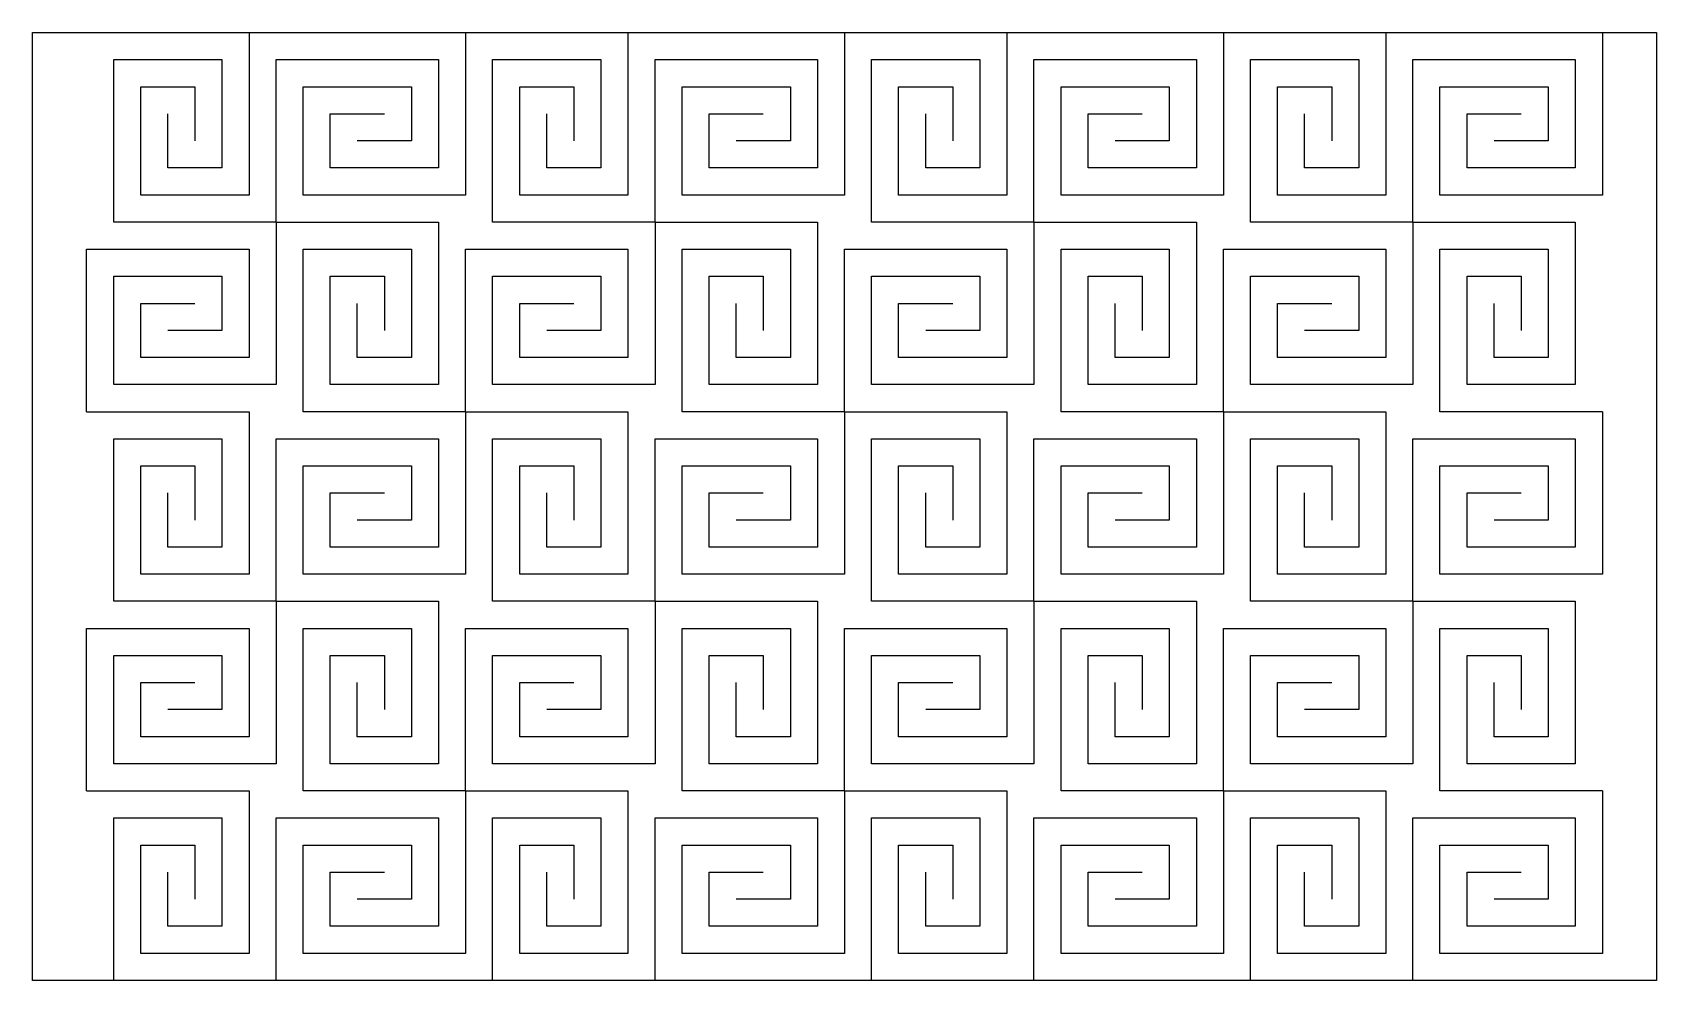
# Model space of a CAD drawing. Header units: millimetres. Extents: x 0 to 120, y 0 to 70.
import ezdxf

# ---------------------------------------------------------------- set-up
doc = ezdxf.new("R2010")
doc.units = ezdxf.units.MM
doc.layers.add('CUT', color=1, linetype='CONTINUOUS')

msp = doc.modelspace()

# ---------------------------------------------------------------- linework, layer by layer
at = {"layer": 'CUT'}
for points in [[(0, 70), (120, 70), (120, 0), (0, 0), (0, 70)], [(4, 70), (16, 70), (16, 58), (8, 58), (8, 66), (12, 66), (12, 62)], [(32, 70), (32, 58), (20, 58), (20, 66), (28, 66), (28, 62), (24, 62)], [(32, 70), (44, 70), (44, 58), (36, 58), (36, 66), (40, 66), (40, 62)], [(60, 70), (60, 58), (48, 58), (48, 66), (56, 66), (56, 62), (52, 62)], [(60, 70), (72, 70), (72, 58), (64, 58), (64, 66), (68, 66), (68, 62)], [(88, 70), (88, 58), (76, 58), (76, 66), (84, 66), (84, 62), (80, 62)], [(88, 70), (100, 70), (100, 58), (92, 58), (92, 66), (96, 66), (96, 62)], [(116, 70), (116, 58), (104, 58), (104, 66), (112, 66), (112, 62), (108, 62)], [(18, 56), (6, 56), (6, 68), (14, 68), (14, 60), (10, 60), (10, 64)], [(18, 56), (18, 68), (30, 68), (30, 60), (22, 60), (22, 64), (26, 64)], [(46, 56), (34, 56), (34, 68), (42, 68), (42, 60), (38, 60), (38, 64)], [(46, 56), (46, 68), (58, 68), (58, 60), (50, 60), (50, 64), (54, 64)], [(74, 56), (62, 56), (62, 68), (70, 68), (70, 60), (66, 60), (66, 64)], [(74, 56), (74, 68), (86, 68), (86, 60), (78, 60), (78, 64), (82, 64)], [(102, 56), (90, 56), (90, 68), (98, 68), (98, 60), (94, 60), (94, 64)], [(102, 56), (102, 68), (114, 68), (114, 60), (106, 60), (106, 64), (110, 64)], [(18, 56), (18, 44), (6, 44), (6, 52), (14, 52), (14, 48), (10, 48)], [(18, 56), (30, 56), (30, 44), (22, 44), (22, 52), (26, 52), (26, 48)], [(46, 56), (46, 44), (34, 44), (34, 52), (42, 52), (42, 48), (38, 48)], [(46, 56), (58, 56), (58, 44), (50, 44), (50, 52), (54, 52), (54, 48)], [(74, 56), (74, 44), (62, 44), (62, 52), (70, 52), (70, 48), (66, 48)], [(74, 56), (86, 56), (86, 44), (78, 44), (78, 52), (82, 52), (82, 48)], [(102, 56), (102, 44), (90, 44), (90, 52), (98, 52), (98, 48), (94, 48)], [(102, 56), (114, 56), (114, 44), (106, 44), (106, 52), (110, 52), (110, 48)], [(4, 42), (4, 54), (16, 54), (16, 46), (8, 46), (8, 50), (12, 50)], [(32, 42), (20, 42), (20, 54), (28, 54), (28, 46), (24, 46), (24, 50)], [(32, 42), (32, 54), (44, 54), (44, 46), (36, 46), (36, 50), (40, 50)], [(60, 42), (48, 42), (48, 54), (56, 54), (56, 46), (52, 46), (52, 50)], [(60, 42), (60, 54), (72, 54), (72, 46), (64, 46), (64, 50), (68, 50)], [(88, 42), (76, 42), (76, 54), (84, 54), (84, 46), (80, 46), (80, 50)], [(88, 42), (88, 54), (100, 54), (100, 46), (92, 46), (92, 50), (96, 50)], [(116, 42), (104, 42), (104, 54), (112, 54), (112, 46), (108, 46), (108, 50)], [(4, 42), (16, 42), (16, 30), (8, 30), (8, 38), (12, 38), (12, 34)], [(32, 42), (32, 30), (20, 30), (20, 38), (28, 38), (28, 34), (24, 34)], [(32, 42), (44, 42), (44, 30), (36, 30), (36, 38), (40, 38), (40, 34)], [(60, 42), (60, 30), (48, 30), (48, 38), (56, 38), (56, 34), (52, 34)], [(60, 42), (72, 42), (72, 30), (64, 30), (64, 38), (68, 38), (68, 34)], [(88, 42), (88, 30), (76, 30), (76, 38), (84, 38), (84, 34), (80, 34)], [(88, 42), (100, 42), (100, 30), (92, 30), (92, 38), (96, 38), (96, 34)], [(116, 42), (116, 30), (104, 30), (104, 38), (112, 38), (112, 34), (108, 34)], [(18, 28), (6, 28), (6, 40), (14, 40), (14, 32), (10, 32), (10, 36)], [(18, 28), (18, 40), (30, 40), (30, 32), (22, 32), (22, 36), (26, 36)], [(46, 28), (34, 28), (34, 40), (42, 40), (42, 32), (38, 32), (38, 36)], [(46, 28), (46, 40), (58, 40), (58, 32), (50, 32), (50, 36), (54, 36)], [(74, 28), (62, 28), (62, 40), (70, 40), (70, 32), (66, 32), (66, 36)], [(74, 28), (74, 40), (86, 40), (86, 32), (78, 32), (78, 36), (82, 36)], [(102, 28), (90, 28), (90, 40), (98, 40), (98, 32), (94, 32), (94, 36)], [(102, 28), (102, 40), (114, 40), (114, 32), (106, 32), (106, 36), (110, 36)], [(18, 28), (18, 16), (6, 16), (6, 24), (14, 24), (14, 20), (10, 20)], [(18, 28), (30, 28), (30, 16), (22, 16), (22, 24), (26, 24), (26, 20)], [(46, 28), (46, 16), (34, 16), (34, 24), (42, 24), (42, 20), (38, 20)], [(46, 28), (58, 28), (58, 16), (50, 16), (50, 24), (54, 24), (54, 20)], [(74, 28), (74, 16), (62, 16), (62, 24), (70, 24), (70, 20), (66, 20)], [(74, 28), (86, 28), (86, 16), (78, 16), (78, 24), (82, 24), (82, 20)], [(102, 28), (102, 16), (90, 16), (90, 24), (98, 24), (98, 20), (94, 20)], [(102, 28), (114, 28), (114, 16), (106, 16), (106, 24), (110, 24), (110, 20)], [(4, 14), (4, 26), (16, 26), (16, 18), (8, 18), (8, 22), (12, 22)], [(32, 14), (20, 14), (20, 26), (28, 26), (28, 18), (24, 18), (24, 22)], [(32, 14), (32, 26), (44, 26), (44, 18), (36, 18), (36, 22), (40, 22)], [(60, 14), (48, 14), (48, 26), (56, 26), (56, 18), (52, 18), (52, 22)], [(60, 14), (60, 26), (72, 26), (72, 18), (64, 18), (64, 22), (68, 22)], [(88, 14), (76, 14), (76, 26), (84, 26), (84, 18), (80, 18), (80, 22)], [(88, 14), (88, 26), (100, 26), (100, 18), (92, 18), (92, 22), (96, 22)], [(116, 14), (104, 14), (104, 26), (112, 26), (112, 18), (108, 18), (108, 22)], [(4, 14), (16, 14), (16, 2), (8, 2), (8, 10), (12, 10), (12, 6)], [(32, 14), (32, 2), (20, 2), (20, 10), (28, 10), (28, 6), (24, 6)], [(32, 14), (44, 14), (44, 2), (36, 2), (36, 10), (40, 10), (40, 6)], [(60, 14), (60, 2), (48, 2), (48, 10), (56, 10), (56, 6), (52, 6)], [(60, 14), (72, 14), (72, 2), (64, 2), (64, 10), (68, 10), (68, 6)], [(88, 14), (88, 2), (76, 2), (76, 10), (84, 10), (84, 6), (80, 6)], [(88, 14), (100, 14), (100, 2), (92, 2), (92, 10), (96, 10), (96, 6)], [(116, 14), (116, 2), (104, 2), (104, 10), (112, 10), (112, 6), (108, 6)], [(18, 0), (6, 0), (6, 12), (14, 12), (14, 4), (10, 4), (10, 8)], [(18, 0), (18, 12), (30, 12), (30, 4), (22, 4), (22, 8), (26, 8)], [(46, 0), (34, 0), (34, 12), (42, 12), (42, 4), (38, 4), (38, 8)], [(46, 0), (46, 12), (58, 12), (58, 4), (50, 4), (50, 8), (54, 8)], [(74, 0), (62, 0), (62, 12), (70, 12), (70, 4), (66, 4), (66, 8)], [(74, 0), (74, 12), (86, 12), (86, 4), (78, 4), (78, 8), (82, 8)], [(102, 0), (90, 0), (90, 12), (98, 12), (98, 4), (94, 4), (94, 8)], [(102, 0), (102, 12), (114, 12), (114, 4), (106, 4), (106, 8), (110, 8)]]:
    msp.add_lwpolyline(points, dxfattribs=at)

doc.saveas('drawing.dxf')
